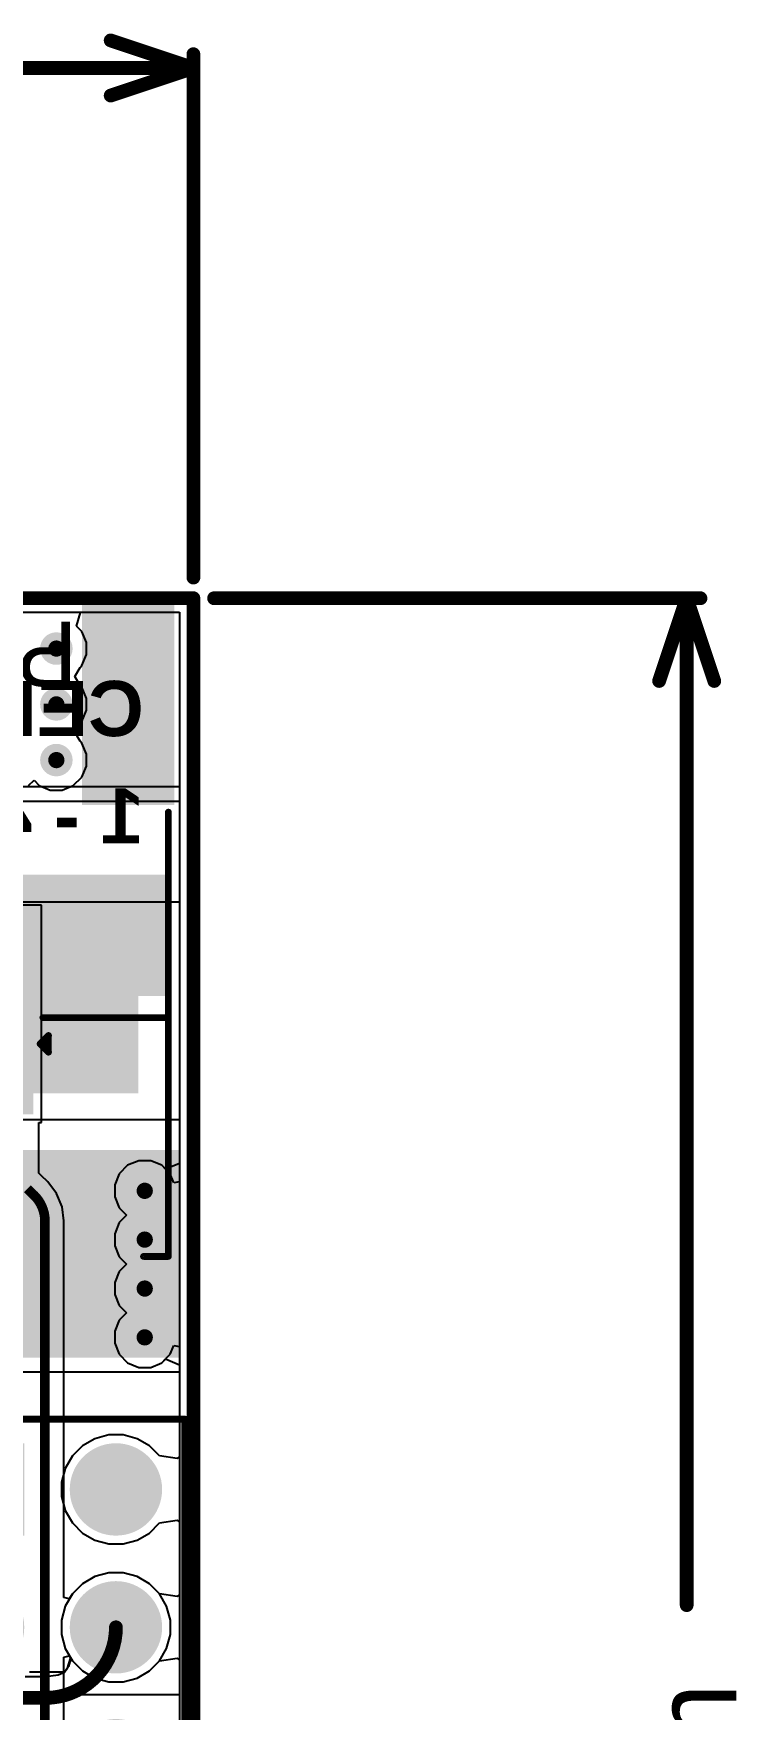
# Model space of a CAD drawing. Header units: inches. Extents: x -0.01 to 2.44, y -0.01 to 2.26.
# Drawn here: x 1.931 to 2.442, y 1.044 to 2.26 of the extents above; entities that cross this region are included whole.
import ezdxf

# ---------------------------------------------------------------- set-up
doc = ezdxf.new("R2010")
doc.units = ezdxf.units.IN
doc.header["$MEASUREMENT"] = 0
for name, color, linetype in [('Board Outline', 216, 'Continuous'), ('Bottom Layer', 5, 'Continuous'), ('Bottom Overlay', 54, 'Continuous'), ('Bottom Paste', 16, 'Continuous'), ('Bottom Solder', 6, 'Continuous'), ('GROUND', 16, 'Continuous'), ('Mechanical 1', 6, 'Continuous'), ('Multi-Layer', 9, 'Continuous'), ('Pad Holes', 156, 'Continuous'), ('POWER', 76, 'Continuous'), ('SIGNAL1', 90, 'Continuous'), ('SIGNAL2', 156, 'Continuous'), ('Top Layer', 1, 'Continuous'), ('Top Overlay', 2, 'Continuous'), ('Top Paste', 8, 'Continuous'), ('Top Solder', 216, 'Continuous'), ('Via Holes', 16, 'Continuous')]:
    doc.layers.add(name, color=color, linetype=linetype)
doc.styles.add('Arial', font='', dxfattribs={"height": 0.2})
doc.styles.add('Arial_Bold', font='', dxfattribs={"height": 0.2})
doc.styles.get('Arial').set_extended_font_data('Arial')
doc.styles.get('Arial_Bold').set_extended_font_data('Arial', bold=True)

# ---------------------------------------------------------------- blocks, each defined once
blk = doc.blocks.new('WAFER_PH2_0_2PWB_22')
at = {"layer": 'Top Layer'}
for points in [[(-0.0591, 0.1811), (-0.0197, 0.1811), (-0.0197, 0.0433), (-0.0591, 0.0433)], [(0.0197, 0.1811), (0.0591, 0.1811), (0.0591, 0.0433), (0.0197, 0.0433)], [(-0.1614, -0.0433), (-0.1024, -0.0433), (-0.1024, -0.1811), (-0.1614, -0.1811)], [(0.1614, -0.1811), (0.1024, -0.1811), (0.1024, -0.0433), (0.1614, -0.0433)]]:
    blk.add_hatch(color=1, dxfattribs=at).paths.add_polyline_path(points)
at = {"layer": 'Top Paste'}
for points in [[(-0.0591, 0.1811), (-0.0197, 0.1811), (-0.0197, 0.0433), (-0.0591, 0.0433)], [(0.0197, 0.1811), (0.0591, 0.1811), (0.0591, 0.0433), (0.0197, 0.0433)], [(-0.1614, -0.0433), (-0.1024, -0.0433), (-0.1024, -0.1811), (-0.1614, -0.1811)], [(0.1614, -0.1811), (0.1024, -0.1811), (0.1024, -0.0433), (0.1614, -0.0433)]]:
    blk.add_hatch(color=8, dxfattribs=at).paths.add_polyline_path(points)
at = {"layer": 'Top Solder'}
for points in [[(-0.0631, 0.1851), (-0.0157, 0.1851), (-0.0157, 0.0393), (-0.0631, 0.0393)], [(0.0157, 0.1851), (0.0631, 0.1851), (0.0631, 0.0393), (0.0157, 0.0393)], [(-0.1654, -0.0393), (-0.0984, -0.0393), (-0.0984, -0.1851), (-0.1654, -0.1851)], [(0.1654, -0.1851), (0.0984, -0.1851), (0.0984, -0.0393), (0.1654, -0.0393)]]:
    blk.add_hatch(color=216, dxfattribs=at).paths.add_polyline_path(points)
at = {"layer": 'Top Overlay'}
for points in [[(-0.074, 0.128, 0.005, 0.005, 0), (-0.074, 0.14, 0.005, 0.005, 0)], [(-0.068, 0.134, 0.005, 0.005, 0), (-0.074, 0.14, 0.005, 0.005, 0)], [(-0.068, 0.134, 0.005, 0.005, 0), (-0.074, 0.128, 0.005, 0.005, 0)], [(-0.07, 0.115, 0.005, 0.005, 0), (-0.161, 0.115, 0.005, 0.005, 0)], [(-0.161, 0.115, 0.005, 0.005, 0), (-0.161, -0.034, 0.005, 0.005, 0)], [(0.159, 0.115, 0.005, 0.005, 0), (0.068, 0.115, 0.005, 0.005, 0)], [(0.159, 0.115, 0.005, 0.005, 0), (0.159, -0.034, 0.005, 0.005, 0)], [(0.142, -0.191, 0.005, 0.005, 0), (-0.138, -0.191, 0.005, 0.005, 0)]]:
    blk.add_lwpolyline(points, format="xyseb", dxfattribs=at)
for points in [[(-0.0753, 0.14, 0.0025, 0.0025, 1), (-0.0728, 0.14, 0.0025, 0.0025, 1)], [(-0.0753, 0.14, 0.0025, 0.0025, 1), (-0.0728, 0.14, 0.0025, 0.0025, 1)], [(-0.0693, 0.134, 0.0025, 0.0025, 1), (-0.0668, 0.134, 0.0025, 0.0025, 1)], [(-0.0693, 0.134, 0.0025, 0.0025, 1), (-0.0668, 0.134, 0.0025, 0.0025, 1)], [(-0.0753, 0.128, 0.0025, 0.0025, 1), (-0.0728, 0.128, 0.0025, 0.0025, 1)], [(-0.0753, 0.128, 0.0025, 0.0025, 1), (-0.0728, 0.128, 0.0025, 0.0025, 1)], [(-0.1623, 0.115, 0.0025, 0.0025, 1), (-0.1598, 0.115, 0.0025, 0.0025, 1)], [(-0.1623, 0.115, 0.0025, 0.0025, 1), (-0.1598, 0.115, 0.0025, 0.0025, 1)], [(-0.0712, 0.115, 0.0025, 0.0025, 1), (-0.0688, 0.115, 0.0025, 0.0025, 1)], [(0.0668, 0.115, 0.0025, 0.0025, 1), (0.0693, 0.115, 0.0025, 0.0025, 1)], [(0.1578, 0.115, 0.0025, 0.0025, 1), (0.1603, 0.115, 0.0025, 0.0025, 1)], [(0.1578, 0.115, 0.0025, 0.0025, 1), (0.1603, 0.115, 0.0025, 0.0025, 1)], [(-0.1623, -0.034, 0.0025, 0.0025, 1), (-0.1598, -0.034, 0.0025, 0.0025, 1)], [(0.1578, -0.034, 0.0025, 0.0025, 1), (0.1603, -0.034, 0.0025, 0.0025, 1)], [(-0.1392, -0.191, 0.0025, 0.0025, 1), (-0.1367, -0.191, 0.0025, 0.0025, 1)], [(0.1408, -0.191, 0.0025, 0.0025, 1), (0.1433, -0.191, 0.0025, 0.0025, 1)]]:
    blk.add_lwpolyline(points, format="xyseb", close=True, dxfattribs=at)
at = {"layer": 'Top Overlay', "style": 'Arial'}
blk.add_text('PCB Edge', height=0.04724, dxfattribs=at).set_placement((-0.095, -0.1721))
blk = doc.blocks.new('HDR_2_5_TH__M_____83')
at = {"layer": 'Bottom Layer'}
h = blk.add_hatch(color=5, dxfattribs=at)
edge = h.paths.add_edge_path()
edge.add_arc((-0.2, 0.05), 0.0295, 0, 360)
h = blk.add_hatch(color=5, dxfattribs=at)
edge = h.paths.add_edge_path()
edge.add_arc((-0.1, 0.05), 0.0295, 0, 360)
h = blk.add_hatch(color=5, dxfattribs=at)
edge = h.paths.add_edge_path()
edge.add_arc((0, 0.05), 0.0295, 0, 360)
h = blk.add_hatch(color=5, dxfattribs=at)
edge = h.paths.add_edge_path()
edge.add_arc((0.1, 0.05), 0.0295, 0, 360)
h = blk.add_hatch(color=5, dxfattribs=at)
edge = h.paths.add_edge_path()
edge.add_arc((0.2, 0.05), 0.0295, 0, 360)
blk.add_hatch(color=5, dxfattribs=at).paths.add_polyline_path([(-0.2295, -0.0205), (-0.1705, -0.0205), (-0.1705, -0.0795), (-0.2295, -0.0795)])
h = blk.add_hatch(color=5, dxfattribs=at)
edge = h.paths.add_edge_path()
edge.add_arc((-0.1, -0.05), 0.0295, 0, 360)
h = blk.add_hatch(color=5, dxfattribs=at)
edge = h.paths.add_edge_path()
edge.add_arc((0, -0.05), 0.0295, 0, 360)
h = blk.add_hatch(color=5, dxfattribs=at)
edge = h.paths.add_edge_path()
edge.add_arc((0.1, -0.05), 0.0295, 0, 360)
h = blk.add_hatch(color=5, dxfattribs=at)
edge = h.paths.add_edge_path()
edge.add_arc((0.2, -0.05), 0.0295, 0, 360)
at = {"layer": 'Bottom Solder'}
h = blk.add_hatch(color=6, dxfattribs=at)
edge = h.paths.add_edge_path()
edge.add_arc((-0.2, 0.05), 0.0335, 0, 360)
h = blk.add_hatch(color=6, dxfattribs=at)
edge = h.paths.add_edge_path()
edge.add_arc((-0.1, 0.05), 0.0335, 0, 360)
h = blk.add_hatch(color=6, dxfattribs=at)
edge = h.paths.add_edge_path()
edge.add_arc((0, 0.05), 0.0335, 0, 360)
h = blk.add_hatch(color=6, dxfattribs=at)
edge = h.paths.add_edge_path()
edge.add_arc((0.1, 0.05), 0.0335, 0, 360)
h = blk.add_hatch(color=6, dxfattribs=at)
edge = h.paths.add_edge_path()
edge.add_arc((0.2, 0.05), 0.0335, 0, 360)
blk.add_hatch(color=6, dxfattribs=at).paths.add_polyline_path([(-0.2335, -0.0165), (-0.1665, -0.0165), (-0.1665, -0.0835), (-0.2335, -0.0835)])
h = blk.add_hatch(color=6, dxfattribs=at)
edge = h.paths.add_edge_path()
edge.add_arc((-0.1, -0.05), 0.0335, 0, 360)
h = blk.add_hatch(color=6, dxfattribs=at)
edge = h.paths.add_edge_path()
edge.add_arc((0, -0.05), 0.0335, 0, 360)
h = blk.add_hatch(color=6, dxfattribs=at)
edge = h.paths.add_edge_path()
edge.add_arc((0.1, -0.05), 0.0335, 0, 360)
h = blk.add_hatch(color=6, dxfattribs=at)
edge = h.paths.add_edge_path()
edge.add_arc((0.2, -0.05), 0.0335, 0, 360)
at = {"layer": 'GROUND'}
h = blk.add_hatch(color=16, dxfattribs=at)
edge = h.paths.add_edge_path()
edge.add_arc((-0.2, 0.05), 0.0295, 0, 360)
h = blk.add_hatch(color=16, dxfattribs=at)
edge = h.paths.add_edge_path()
edge.add_arc((-0.1, 0.05), 0.0295, 0, 360)
h = blk.add_hatch(color=16, dxfattribs=at)
edge = h.paths.add_edge_path()
edge.add_arc((0, 0.05), 0.0295, 0, 360)
h = blk.add_hatch(color=16, dxfattribs=at)
edge = h.paths.add_edge_path()
edge.add_arc((0.1, 0.05), 0.0295, 0, 360)
h = blk.add_hatch(color=16, dxfattribs=at)
edge = h.paths.add_edge_path()
edge.add_arc((0.2, 0.05), 0.0295, 0, 360)
blk.add_hatch(color=16, dxfattribs=at).paths.add_polyline_path([(-0.2295, -0.0205), (-0.1705, -0.0205), (-0.1705, -0.0795), (-0.2295, -0.0795)])
h = blk.add_hatch(color=16, dxfattribs=at)
edge = h.paths.add_edge_path()
edge.add_arc((-0.1, -0.05), 0.0295, 0, 360)
h = blk.add_hatch(color=16, dxfattribs=at)
edge = h.paths.add_edge_path()
edge.add_arc((0, -0.05), 0.0295, 0, 360)
h = blk.add_hatch(color=16, dxfattribs=at)
edge = h.paths.add_edge_path()
edge.add_arc((0.1, -0.05), 0.0295, 0, 360)
h = blk.add_hatch(color=16, dxfattribs=at)
edge = h.paths.add_edge_path()
edge.add_arc((0.2, -0.05), 0.0295, 0, 360)
at = {"layer": 'Multi-Layer'}
h = blk.add_hatch(color=9, dxfattribs=at)
edge = h.paths.add_edge_path()
edge.add_arc((-0.2, 0.05), 0.0295, 0, 360)
h = blk.add_hatch(color=9, dxfattribs=at)
edge = h.paths.add_edge_path()
edge.add_arc((-0.1, 0.05), 0.0295, 0, 360)
h = blk.add_hatch(color=9, dxfattribs=at)
edge = h.paths.add_edge_path()
edge.add_arc((0, 0.05), 0.0295, 0, 360)
h = blk.add_hatch(color=9, dxfattribs=at)
edge = h.paths.add_edge_path()
edge.add_arc((0.1, 0.05), 0.0295, 0, 360)
h = blk.add_hatch(color=9, dxfattribs=at)
edge = h.paths.add_edge_path()
edge.add_arc((0.2, 0.05), 0.0295, 0, 360)
blk.add_hatch(color=9, dxfattribs=at).paths.add_polyline_path([(-0.2295, -0.0205), (-0.1705, -0.0205), (-0.1705, -0.0795), (-0.2295, -0.0795)])
h = blk.add_hatch(color=9, dxfattribs=at)
edge = h.paths.add_edge_path()
edge.add_arc((-0.1, -0.05), 0.0295, 0, 360)
h = blk.add_hatch(color=9, dxfattribs=at)
edge = h.paths.add_edge_path()
edge.add_arc((0, -0.05), 0.0295, 0, 360)
h = blk.add_hatch(color=9, dxfattribs=at)
edge = h.paths.add_edge_path()
edge.add_arc((0.1, -0.05), 0.0295, 0, 360)
h = blk.add_hatch(color=9, dxfattribs=at)
edge = h.paths.add_edge_path()
edge.add_arc((0.2, -0.05), 0.0295, 0, 360)
at = {"layer": 'Pad Holes'}
h = blk.add_hatch(color=7, dxfattribs=at)
edge = h.paths.add_edge_path()
edge.add_arc((-0.2, 0.05), 0.0177, 0, 360)
h = blk.add_hatch(color=7, dxfattribs=at)
edge = h.paths.add_edge_path()
edge.add_arc((-0.1, 0.05), 0.0177, 0, 360)
h = blk.add_hatch(color=7, dxfattribs=at)
edge = h.paths.add_edge_path()
edge.add_arc((0, 0.05), 0.0177, 0, 360)
h = blk.add_hatch(color=7, dxfattribs=at)
edge = h.paths.add_edge_path()
edge.add_arc((0.1, 0.05), 0.0177, 0, 360)
h = blk.add_hatch(color=7, dxfattribs=at)
edge = h.paths.add_edge_path()
edge.add_arc((0.2, 0.05), 0.0177, 0, 360)
h = blk.add_hatch(color=7, dxfattribs=at)
edge = h.paths.add_edge_path()
edge.add_arc((-0.2, -0.05), 0.0177, 0, 360)
h = blk.add_hatch(color=7, dxfattribs=at)
edge = h.paths.add_edge_path()
edge.add_arc((-0.1, -0.05), 0.0177, 0, 360)
h = blk.add_hatch(color=7, dxfattribs=at)
edge = h.paths.add_edge_path()
edge.add_arc((0, -0.05), 0.0177, 0, 360)
h = blk.add_hatch(color=7, dxfattribs=at)
edge = h.paths.add_edge_path()
edge.add_arc((0.1, -0.05), 0.0177, 0, 360)
h = blk.add_hatch(color=7, dxfattribs=at)
edge = h.paths.add_edge_path()
edge.add_arc((0.2, -0.05), 0.0177, 0, 360)
at = {"layer": 'POWER'}
h = blk.add_hatch(color=76, dxfattribs=at)
edge = h.paths.add_edge_path()
edge.add_arc((-0.2, 0.05), 0.0295, 0, 360)
h = blk.add_hatch(color=76, dxfattribs=at)
edge = h.paths.add_edge_path()
edge.add_arc((-0.1, 0.05), 0.0295, 0, 360)
h = blk.add_hatch(color=76, dxfattribs=at)
edge = h.paths.add_edge_path()
edge.add_arc((0, 0.05), 0.0295, 0, 360)
h = blk.add_hatch(color=76, dxfattribs=at)
edge = h.paths.add_edge_path()
edge.add_arc((0.1, 0.05), 0.0295, 0, 360)
h = blk.add_hatch(color=76, dxfattribs=at)
edge = h.paths.add_edge_path()
edge.add_arc((0.2, 0.05), 0.0295, 0, 360)
blk.add_hatch(color=76, dxfattribs=at).paths.add_polyline_path([(-0.2295, -0.0205), (-0.1705, -0.0205), (-0.1705, -0.0795), (-0.2295, -0.0795)])
h = blk.add_hatch(color=76, dxfattribs=at)
edge = h.paths.add_edge_path()
edge.add_arc((-0.1, -0.05), 0.0295, 0, 360)
h = blk.add_hatch(color=76, dxfattribs=at)
edge = h.paths.add_edge_path()
edge.add_arc((0, -0.05), 0.0295, 0, 360)
h = blk.add_hatch(color=76, dxfattribs=at)
edge = h.paths.add_edge_path()
edge.add_arc((0.1, -0.05), 0.0295, 0, 360)
h = blk.add_hatch(color=76, dxfattribs=at)
edge = h.paths.add_edge_path()
edge.add_arc((0.2, -0.05), 0.0295, 0, 360)
at = {"layer": 'SIGNAL1'}
h = blk.add_hatch(color=90, dxfattribs=at)
edge = h.paths.add_edge_path()
edge.add_arc((-0.2, 0.05), 0.0295, 0, 360)
h = blk.add_hatch(color=90, dxfattribs=at)
edge = h.paths.add_edge_path()
edge.add_arc((-0.1, 0.05), 0.0295, 0, 360)
h = blk.add_hatch(color=90, dxfattribs=at)
edge = h.paths.add_edge_path()
edge.add_arc((0, 0.05), 0.0295, 0, 360)
h = blk.add_hatch(color=90, dxfattribs=at)
edge = h.paths.add_edge_path()
edge.add_arc((0.1, 0.05), 0.0295, 0, 360)
h = blk.add_hatch(color=90, dxfattribs=at)
edge = h.paths.add_edge_path()
edge.add_arc((0.2, 0.05), 0.0295, 0, 360)
blk.add_hatch(color=90, dxfattribs=at).paths.add_polyline_path([(-0.2295, -0.0205), (-0.1705, -0.0205), (-0.1705, -0.0795), (-0.2295, -0.0795)])
h = blk.add_hatch(color=90, dxfattribs=at)
edge = h.paths.add_edge_path()
edge.add_arc((-0.1, -0.05), 0.0295, 0, 360)
h = blk.add_hatch(color=90, dxfattribs=at)
edge = h.paths.add_edge_path()
edge.add_arc((0, -0.05), 0.0295, 0, 360)
h = blk.add_hatch(color=90, dxfattribs=at)
edge = h.paths.add_edge_path()
edge.add_arc((0.1, -0.05), 0.0295, 0, 360)
h = blk.add_hatch(color=90, dxfattribs=at)
edge = h.paths.add_edge_path()
edge.add_arc((0.2, -0.05), 0.0295, 0, 360)
at = {"layer": 'SIGNAL2'}
h = blk.add_hatch(color=156, dxfattribs=at)
edge = h.paths.add_edge_path()
edge.add_arc((-0.2, 0.05), 0.0295, 0, 360)
h = blk.add_hatch(color=156, dxfattribs=at)
edge = h.paths.add_edge_path()
edge.add_arc((-0.1, 0.05), 0.0295, 0, 360)
h = blk.add_hatch(color=156, dxfattribs=at)
edge = h.paths.add_edge_path()
edge.add_arc((0, 0.05), 0.0295, 0, 360)
h = blk.add_hatch(color=156, dxfattribs=at)
edge = h.paths.add_edge_path()
edge.add_arc((0.1, 0.05), 0.0295, 0, 360)
h = blk.add_hatch(color=156, dxfattribs=at)
edge = h.paths.add_edge_path()
edge.add_arc((0.2, 0.05), 0.0295, 0, 360)
blk.add_hatch(color=156, dxfattribs=at).paths.add_polyline_path([(-0.2295, -0.0205), (-0.1705, -0.0205), (-0.1705, -0.0795), (-0.2295, -0.0795)])
h = blk.add_hatch(color=156, dxfattribs=at)
edge = h.paths.add_edge_path()
edge.add_arc((-0.1, -0.05), 0.0295, 0, 360)
h = blk.add_hatch(color=156, dxfattribs=at)
edge = h.paths.add_edge_path()
edge.add_arc((0, -0.05), 0.0295, 0, 360)
h = blk.add_hatch(color=156, dxfattribs=at)
edge = h.paths.add_edge_path()
edge.add_arc((0.1, -0.05), 0.0295, 0, 360)
h = blk.add_hatch(color=156, dxfattribs=at)
edge = h.paths.add_edge_path()
edge.add_arc((0.2, -0.05), 0.0295, 0, 360)
at = {"layer": 'Top Layer'}
h = blk.add_hatch(color=1, dxfattribs=at)
edge = h.paths.add_edge_path()
edge.add_arc((-0.2, 0.05), 0.0295, 0, 360)
h = blk.add_hatch(color=1, dxfattribs=at)
edge = h.paths.add_edge_path()
edge.add_arc((-0.1, 0.05), 0.0295, 0, 360)
h = blk.add_hatch(color=1, dxfattribs=at)
edge = h.paths.add_edge_path()
edge.add_arc((0, 0.05), 0.0295, 0, 360)
h = blk.add_hatch(color=1, dxfattribs=at)
edge = h.paths.add_edge_path()
edge.add_arc((0.1, 0.05), 0.0295, 0, 360)
h = blk.add_hatch(color=1, dxfattribs=at)
edge = h.paths.add_edge_path()
edge.add_arc((0.2, 0.05), 0.0295, 0, 360)
blk.add_hatch(color=1, dxfattribs=at).paths.add_polyline_path([(-0.2295, -0.0205), (-0.1705, -0.0205), (-0.1705, -0.0795), (-0.2295, -0.0795)])
h = blk.add_hatch(color=1, dxfattribs=at)
edge = h.paths.add_edge_path()
edge.add_arc((-0.1, -0.05), 0.0295, 0, 360)
h = blk.add_hatch(color=1, dxfattribs=at)
edge = h.paths.add_edge_path()
edge.add_arc((0, -0.05), 0.0295, 0, 360)
h = blk.add_hatch(color=1, dxfattribs=at)
edge = h.paths.add_edge_path()
edge.add_arc((0.1, -0.05), 0.0295, 0, 360)
h = blk.add_hatch(color=1, dxfattribs=at)
edge = h.paths.add_edge_path()
edge.add_arc((0.2, -0.05), 0.0295, 0, 360)
at = {"layer": 'Top Solder'}
h = blk.add_hatch(color=216, dxfattribs=at)
edge = h.paths.add_edge_path()
edge.add_arc((-0.2, 0.05), 0.0335, 0, 360)
h = blk.add_hatch(color=216, dxfattribs=at)
edge = h.paths.add_edge_path()
edge.add_arc((-0.1, 0.05), 0.0335, 0, 360)
h = blk.add_hatch(color=216, dxfattribs=at)
edge = h.paths.add_edge_path()
edge.add_arc((0, 0.05), 0.0335, 0, 360)
h = blk.add_hatch(color=216, dxfattribs=at)
edge = h.paths.add_edge_path()
edge.add_arc((0.1, 0.05), 0.0335, 0, 360)
h = blk.add_hatch(color=216, dxfattribs=at)
edge = h.paths.add_edge_path()
edge.add_arc((0.2, 0.05), 0.0335, 0, 360)
blk.add_hatch(color=216, dxfattribs=at).paths.add_polyline_path([(-0.2335, -0.0165), (-0.1665, -0.0165), (-0.1665, -0.0835), (-0.2335, -0.0835)])
h = blk.add_hatch(color=216, dxfattribs=at)
edge = h.paths.add_edge_path()
edge.add_arc((-0.1, -0.05), 0.0335, 0, 360)
h = blk.add_hatch(color=216, dxfattribs=at)
edge = h.paths.add_edge_path()
edge.add_arc((0, -0.05), 0.0335, 0, 360)
h = blk.add_hatch(color=216, dxfattribs=at)
edge = h.paths.add_edge_path()
edge.add_arc((0.1, -0.05), 0.0335, 0, 360)
h = blk.add_hatch(color=216, dxfattribs=at)
edge = h.paths.add_edge_path()
edge.add_arc((0.2, -0.05), 0.0335, 0, 360)
at = {"layer": 'Top Overlay'}
for points in [[(-0.251, -0.1, 0.005, 0.005, 0), (-0.251, 0.1, 0.005, 0.005, 0)], [(0.251, 0.1, 0.005, 0.005, 0), (-0.251, 0.1, 0.005, 0.005, 0)], [(0.251, -0.1, 0.005, 0.005, 0), (0.251, 0.1, 0.005, 0.005, 0)], [(0.251, -0.1, 0.005, 0.005, 0), (-0.251, -0.1, 0.005, 0.005, 0)], [(-0.207, -0.112, 0.005, 0.005, 0), (-0.202, -0.107, 0.005, 0.005, 0)], [(-0.197, -0.112, 0.005, 0.005, 0), (-0.202, -0.107, 0.005, 0.005, 0)], [(-0.197, -0.112, 0.005, 0.005, 0), (-0.207, -0.112, 0.005, 0.005, 0)]]:
    blk.add_lwpolyline(points, format="xyseb", dxfattribs=at)
for points in [[(-0.2522, 0.1, 0.0025, 0.0025, 1), (-0.2497, 0.1, 0.0025, 0.0025, 1)], [(-0.2522, 0.1, 0.0025, 0.0025, 1), (-0.2497, 0.1, 0.0025, 0.0025, 1)], [(0.2497, 0.1, 0.0025, 0.0025, 1), (0.2522, 0.1, 0.0025, 0.0025, 1)], [(0.2497, 0.1, 0.0025, 0.0025, 1), (0.2522, 0.1, 0.0025, 0.0025, 1)], [(-0.2522, -0.1, 0.0025, 0.0025, 1), (-0.2497, -0.1, 0.0025, 0.0025, 1)], [(-0.2522, -0.1, 0.0025, 0.0025, 1), (-0.2497, -0.1, 0.0025, 0.0025, 1)], [(-0.2032, -0.107, 0.0025, 0.0025, 1), (-0.2008, -0.107, 0.0025, 0.0025, 1)], [(-0.2032, -0.107, 0.0025, 0.0025, 1), (-0.2008, -0.107, 0.0025, 0.0025, 1)], [(0.2497, -0.1, 0.0025, 0.0025, 1), (0.2522, -0.1, 0.0025, 0.0025, 1)], [(0.2497, -0.1, 0.0025, 0.0025, 1), (0.2522, -0.1, 0.0025, 0.0025, 1)], [(-0.2082, -0.112, 0.0025, 0.0025, 1), (-0.2057, -0.112, 0.0025, 0.0025, 1)], [(-0.2082, -0.112, 0.0025, 0.0025, 1), (-0.2057, -0.112, 0.0025, 0.0025, 1)], [(-0.1983, -0.112, 0.0025, 0.0025, 1), (-0.1958, -0.112, 0.0025, 0.0025, 1)], [(-0.1983, -0.112, 0.0025, 0.0025, 1), (-0.1958, -0.112, 0.0025, 0.0025, 1)]]:
    blk.add_lwpolyline(points, format="xyseb", close=True, dxfattribs=at)
blk = doc.blocks.new('SMB__B_106')
at = {"layer": 'Bottom Layer'}
for points in [[(-0.0354, 0.0472), (-0.0354, -0.0472), (-0.1457, -0.0472), (-0.1457, 0.0472)], [(0.1457, 0.0472), (0.1457, -0.0472), (0.0354, -0.0472), (0.0354, 0.0472)]]:
    blk.add_hatch(color=5, dxfattribs=at).paths.add_polyline_path(points)
at = {"layer": 'Bottom Overlay'}
for points in [[(0.102, 0.049), (0.19, 0.049), (0.19, 0.075), (0.102, 0.075)], [(0.147, -0.053), (0.19, -0.053), (0.19, 0.065), (0.147, 0.065)], [(0.102, -0.075), (0.19, -0.075), (0.19, -0.049), (0.102, -0.049)]]:
    blk.add_hatch(color=54, dxfattribs=at).paths.add_polyline_path(points)
at = {"layer": 'Bottom Paste'}
for points in [[(-0.0354, 0.0472), (-0.0354, -0.0472), (-0.1457, -0.0472), (-0.1457, 0.0472)], [(0.1457, 0.0472), (0.1457, -0.0472), (0.0354, -0.0472), (0.0354, 0.0472)]]:
    blk.add_hatch(color=16, dxfattribs=at).paths.add_polyline_path(points)
at = {"layer": 'Bottom Solder'}
for points in [[(-0.0314, 0.0512), (-0.0314, -0.0512), (-0.1497, -0.0512), (-0.1497, 0.0512)], [(0.1497, 0.0512), (0.1497, -0.0512), (0.0314, -0.0512), (0.0314, 0.0512)]]:
    blk.add_hatch(color=6, dxfattribs=at).paths.add_polyline_path(points)
at = {"layer": 'Bottom Overlay'}
for points in [[(-0.087, 0.073, 0.005, 0.005, 0), (0.102, 0.073, 0.005, 0.005, 0)], [(-0.087, 0.073, 0.005, 0.005, 0), (-0.087, 0.055, 0.005, 0.005, 0)], [(-0.087, -0.055, 0.005, 0.005, 0), (-0.087, -0.073, 0.005, 0.005, 0)], [(-0.087, -0.073, 0.005, 0.005, 0), (0.102, -0.073, 0.005, 0.005, 0)]]:
    blk.add_lwpolyline(points, format="xyseb", dxfattribs=at)
for points in [[(-0.0882, 0.073, 0.0025, 0.0025, 1), (-0.0858, 0.073, 0.0025, 0.0025, 1)], [(-0.0882, 0.073, 0.0025, 0.0025, 1), (-0.0858, 0.073, 0.0025, 0.0025, 1)], [(0.1008, 0.073, 0.0025, 0.0025, 1), (0.1032, 0.073, 0.0025, 0.0025, 1)], [(-0.0882, 0.055, 0.0025, 0.0025, 1), (-0.0858, 0.055, 0.0025, 0.0025, 1)], [(-0.0882, -0.055, 0.0025, 0.0025, 1), (-0.0858, -0.055, 0.0025, 0.0025, 1)], [(-0.0882, -0.073, 0.0025, 0.0025, 1), (-0.0858, -0.073, 0.0025, 0.0025, 1)], [(-0.0882, -0.073, 0.0025, 0.0025, 1), (-0.0858, -0.073, 0.0025, 0.0025, 1)], [(0.1008, -0.073, 0.0025, 0.0025, 1), (0.1032, -0.073, 0.0025, 0.0025, 1)]]:
    blk.add_lwpolyline(points, format="xyseb", close=True, dxfattribs=at)

msp = doc.modelspace()

# ---------------------------------------------------------------- hatches: boundary and pattern name
at = {"layer": 'Bottom Layer'}
h = msp.add_hatch(color=5, dxfattribs=at)
edge = h.paths.add_edge_path()
edge.add_arc((1.9478, 1.8139), 0.0118, 0, 360)
h = msp.add_hatch(color=5, dxfattribs=at)
edge = h.paths.add_edge_path()
edge.add_arc((1.9478, 1.7734), 0.0118, 0, 360)
h = msp.add_hatch(color=5, dxfattribs=at)
edge = h.paths.add_edge_path()
edge.add_arc((1.9478, 1.733), 0.0118, 0, 360)
for points in [[(1.8245, 1.4253), (2.0374, 1.4253), (2.0374, 1.4503), (1.8245, 1.4503)], [(1.8938, 1.2995), (2.0374, 1.2995), (2.0374, 1.4455), (1.8938, 1.4455)]]:
    msp.add_hatch(color=5, dxfattribs=at).paths.add_polyline_path(points)
h = msp.add_hatch(color=5, dxfattribs=at)
edge = h.paths.add_edge_path()
edge.add_arc((2.0119, 1.4206), 0.0118, 0, 360)
h = msp.add_hatch(color=5, dxfattribs=at)
edge = h.paths.add_edge_path()
edge.add_arc((2.0119, 1.3852), 0.0118, 0, 360)
h = msp.add_hatch(color=5, dxfattribs=at)
edge = h.paths.add_edge_path()
edge.add_arc((2.0119, 1.3497), 0.0118, 0, 360)
h = msp.add_hatch(color=5, dxfattribs=at)
edge = h.paths.add_edge_path()
edge.add_arc((2.0119, 1.3143), 0.0118, 0, 360)
at = {"layer": 'GROUND'}
h = msp.add_hatch(color=16, dxfattribs=at)
edge = h.paths.add_edge_path()
edge.add_arc((1.9478, 1.8139), 0.0118, 0, 360)
h = msp.add_hatch(color=16, dxfattribs=at)
edge = h.paths.add_edge_path()
edge.add_arc((1.9478, 1.7734), 0.0118, 0, 360)
h = msp.add_hatch(color=16, dxfattribs=at)
edge = h.paths.add_edge_path()
edge.add_arc((1.9478, 1.733), 0.0118, 0, 360)
h = msp.add_hatch(color=16, dxfattribs=at)
edge = h.paths.add_edge_path()
edge.add_arc((2.0119, 1.4206), 0.0118, 0, 360)
h = msp.add_hatch(color=16, dxfattribs=at)
edge = h.paths.add_edge_path()
edge.add_arc((2.0119, 1.3852), 0.0118, 0, 360)
h = msp.add_hatch(color=16, dxfattribs=at)
edge = h.paths.add_edge_path()
edge.add_arc((2.0119, 1.3497), 0.0118, 0, 360)
h = msp.add_hatch(color=16, dxfattribs=at)
edge = h.paths.add_edge_path()
edge.add_arc((2.0119, 1.3143), 0.0118, 0, 360)
at = {"layer": 'POWER'}
h = msp.add_hatch(color=76, dxfattribs=at)
edge = h.paths.add_edge_path()
edge.add_arc((1.9478, 1.8139), 0.0118, 0, 360)
h = msp.add_hatch(color=76, dxfattribs=at)
edge = h.paths.add_edge_path()
edge.add_arc((1.9478, 1.7734), 0.0118, 0, 360)
h = msp.add_hatch(color=76, dxfattribs=at)
edge = h.paths.add_edge_path()
edge.add_arc((1.9478, 1.733), 0.0118, 0, 360)
h = msp.add_hatch(color=76, dxfattribs=at)
edge = h.paths.add_edge_path()
edge.add_arc((2.0119, 1.4206), 0.0118, 0, 360)
h = msp.add_hatch(color=76, dxfattribs=at)
edge = h.paths.add_edge_path()
edge.add_arc((2.0119, 1.3852), 0.0118, 0, 360)
h = msp.add_hatch(color=76, dxfattribs=at)
edge = h.paths.add_edge_path()
edge.add_arc((2.0119, 1.3497), 0.0118, 0, 360)
h = msp.add_hatch(color=76, dxfattribs=at)
edge = h.paths.add_edge_path()
edge.add_arc((2.0119, 1.3143), 0.0118, 0, 360)
at = {"layer": 'SIGNAL1'}
h = msp.add_hatch(color=90, dxfattribs=at)
edge = h.paths.add_edge_path()
edge.add_arc((1.9478, 1.8139), 0.0118, 0, 360)
h = msp.add_hatch(color=90, dxfattribs=at)
edge = h.paths.add_edge_path()
edge.add_arc((1.9478, 1.7734), 0.0118, 0, 360)
h = msp.add_hatch(color=90, dxfattribs=at)
edge = h.paths.add_edge_path()
edge.add_arc((1.9478, 1.733), 0.0118, 0, 360)
h = msp.add_hatch(color=90, dxfattribs=at)
edge = h.paths.add_edge_path()
edge.add_arc((2.0119, 1.4206), 0.0118, 0, 360)
h = msp.add_hatch(color=90, dxfattribs=at)
edge = h.paths.add_edge_path()
edge.add_arc((2.0119, 1.3852), 0.0118, 0, 360)
h = msp.add_hatch(color=90, dxfattribs=at)
edge = h.paths.add_edge_path()
edge.add_arc((2.0119, 1.3497), 0.0118, 0, 360)
h = msp.add_hatch(color=90, dxfattribs=at)
edge = h.paths.add_edge_path()
edge.add_arc((2.0119, 1.3143), 0.0118, 0, 360)
at = {"layer": 'SIGNAL2'}
h = msp.add_hatch(color=156, dxfattribs=at)
edge = h.paths.add_edge_path()
edge.add_arc((1.9478, 1.8139), 0.0118, 0, 360)
h = msp.add_hatch(color=156, dxfattribs=at)
edge = h.paths.add_edge_path()
edge.add_arc((1.9478, 1.7734), 0.0118, 0, 360)
h = msp.add_hatch(color=156, dxfattribs=at)
edge = h.paths.add_edge_path()
edge.add_arc((1.9478, 1.733), 0.0118, 0, 360)
h = msp.add_hatch(color=156, dxfattribs=at)
edge = h.paths.add_edge_path()
edge.add_arc((2.0119, 1.4206), 0.0118, 0, 360)
h = msp.add_hatch(color=156, dxfattribs=at)
edge = h.paths.add_edge_path()
edge.add_arc((2.0119, 1.3852), 0.0118, 0, 360)
h = msp.add_hatch(color=156, dxfattribs=at)
edge = h.paths.add_edge_path()
edge.add_arc((2.0119, 1.3497), 0.0118, 0, 360)
h = msp.add_hatch(color=156, dxfattribs=at)
edge = h.paths.add_edge_path()
edge.add_arc((2.0119, 1.3143), 0.0118, 0, 360)
at = {"layer": 'Top Layer'}
h = msp.add_hatch(color=1, dxfattribs=at)
edge = h.paths.add_edge_path()
edge.add_arc((1.9478, 1.8139), 0.0118, 0, 360)
h = msp.add_hatch(color=1, dxfattribs=at)
edge = h.paths.add_edge_path()
edge.add_arc((1.9478, 1.7734), 0.0118, 0, 360)
h = msp.add_hatch(color=1, dxfattribs=at)
edge = h.paths.add_edge_path()
edge.add_arc((1.9478, 1.733), 0.0118, 0, 360)
h = msp.add_hatch(color=1, dxfattribs=at)
edge = h.paths.add_edge_path()
edge.add_arc((2.0119, 1.4206), 0.0118, 0, 360)
h = msp.add_hatch(color=1, dxfattribs=at)
edge = h.paths.add_edge_path()
edge.add_arc((2.0119, 1.3852), 0.0118, 0, 360)
h = msp.add_hatch(color=1, dxfattribs=at)
edge = h.paths.add_edge_path()
edge.add_arc((2.0119, 1.3497), 0.0118, 0, 360)
h = msp.add_hatch(color=1, dxfattribs=at)
edge = h.paths.add_edge_path()
edge.add_arc((2.0119, 1.3143), 0.0118, 0, 360)
at = {"layer": 'Via Holes'}
h = msp.add_hatch(color=7, dxfattribs=at)
edge = h.paths.add_edge_path()
edge.add_arc((1.9478, 1.8139), 0.00591, 0, 360)
h = msp.add_hatch(color=7, dxfattribs=at)
edge = h.paths.add_edge_path()
edge.add_arc((1.9478, 1.7734), 0.00591, 0, 360)
h = msp.add_hatch(color=7, dxfattribs=at)
edge = h.paths.add_edge_path()
edge.add_arc((1.9478, 1.733), 0.00591, 0, 360)
h = msp.add_hatch(color=7, dxfattribs=at)
edge = h.paths.add_edge_path()
edge.add_arc((2.0119, 1.4206), 0.00591, 0, 360)
h = msp.add_hatch(color=7, dxfattribs=at)
edge = h.paths.add_edge_path()
edge.add_arc((2.0119, 1.3852), 0.00591, 0, 360)
h = msp.add_hatch(color=7, dxfattribs=at)
edge = h.paths.add_edge_path()
edge.add_arc((2.0119, 1.3497), 0.00591, 0, 360)
h = msp.add_hatch(color=7, dxfattribs=at)
edge = h.paths.add_edge_path()
edge.add_arc((2.0119, 1.3143), 0.00591, 0, 360)

# ---------------------------------------------------------------- linework, layer by layer
at = {"layer": 'Board Outline'}
for points in [[(0, 1.8504, 0.01, 0.01, 0), (2.0472, 1.8504, 0.01, 0.01, 0)], [(2.0472, 0, 0.01, 0.01, 0), (2.0472, 1.8504, 0.01, 0.01, 0)]]:
    msp.add_lwpolyline(points, format="xyseb", dxfattribs=at)
msp.add_lwpolyline([(2.0447, 1.8504, 0.005, 0.005, 1), (2.0497, 1.8504, 0.005, 0.005, 1)], format="xyseb", close=True, dxfattribs=at)
msp.add_lwpolyline([(2.0447, 1.8504, 0.005, 0.005, 1), (2.0497, 1.8504, 0.005, 0.005, 1)], format="xyseb", close=True, dxfattribs=at)
at = {"layer": 'Bottom Layer'}
for p, q in [((1.8539, 1.8402), (2.037, 1.8402)), ((2.037, 1.8402), (2.037, 1.7135)), ((1.8439, 1.7033), (2.037, 1.7033)), ((2.037, 1.7135), (1.8539, 1.7135)), ((2.037, 1.7033), (2.037, 1.472)), ((2.037, 1.472), (1.7545, 1.472)), ((1.8938, 1.2893), (2.037, 1.2893)), ((2.037, 1.2893), (2.037, 0.625)), ((1.9858, 1.1435), (1.9757, 1.1408)), ((1.9962, 1.1435), (1.9858, 1.1435)), ((2.0063, 1.1408), (1.9962, 1.1435)), ((1.9667, 1.1356), (1.9594, 1.1283)), ((1.9757, 1.1408), (1.9667, 1.1356)), ((2.0153, 1.1356), (2.0063, 1.1408)), ((2.0226, 1.1283), (2.0153, 1.1356)), ((1.9542, 1.1193), (1.9515, 1.1092)), ((1.9594, 1.1283), (1.9542, 1.1193)), ((2.0278, 1.1193), (2.0226, 1.1283)), ((2.0305, 1.1092), (2.0278, 1.1193)), ((1.9515, 1.1092), (1.9515, 1.0988)), ((2.0305, 1.0988), (2.0305, 1.1092)), ((1.9515, 1.0988), (1.9542, 1.0887)), ((2.0278, 1.0887), (2.0305, 1.0988)), ((1.9542, 1.0887), (1.9594, 1.0797)), ((2.0226, 1.0797), (2.0278, 1.0887)), ((1.9594, 1.0797), (1.9667, 1.0724)), ((1.9667, 1.0724), (1.9757, 1.0672)), ((2.0063, 1.0672), (2.0153, 1.0724)), ((2.0153, 1.0724), (2.0226, 1.0797)), ((1.9757, 1.0672), (1.9858, 1.0645)), ((1.9858, 1.0645), (1.9962, 1.0645)), ((1.9962, 1.0645), (2.0063, 1.0672))]:
    msp.add_line(p, q, dxfattribs=at)
at = {"layer": 'GROUND'}
for p, q in [((1.637, 1.8402), (2.037, 1.8402)), ((2.037, 1.8402), (2.037, 1.4404)), ((1.9995, 1.4391), (1.9934, 1.4329)), ((2.0075, 1.4424), (1.9995, 1.4391)), ((2.0162, 1.4424), (2.0075, 1.4424)), ((2.0242, 1.4391), (2.0162, 1.4424)), ((2.027, 1.4362), (2.0242, 1.4391)), ((2.037, 1.4404), (2.027, 1.4362)), ((1.9934, 1.4329), (1.9901, 1.4249)), ((1.9901, 1.4249), (1.9901, 1.4162)), ((1.9901, 1.4162), (1.9934, 1.4082)), ((1.9934, 1.4082), (1.9987, 1.4029)), ((1.9987, 1.4029), (1.9934, 1.3975)), ((1.9934, 1.3975), (1.9901, 1.3895)), ((1.9901, 1.3895), (1.9901, 1.3808)), ((1.9901, 1.3808), (1.9934, 1.3728)), ((1.9934, 1.3621), (1.9901, 1.3541)), ((1.9934, 1.3728), (1.9987, 1.3674)), ((1.9987, 1.3674), (1.9934, 1.3621)), ((1.9901, 1.3541), (1.9901, 1.3454)), ((1.9901, 1.3454), (1.9934, 1.3374)), ((1.9934, 1.3374), (1.9987, 1.332)), ((1.9934, 1.3267), (1.9901, 1.3187)), ((1.9987, 1.332), (1.9934, 1.3267)), ((1.9901, 1.3187), (1.9901, 1.31)), ((1.9901, 1.31), (1.9934, 1.302)), ((1.9934, 1.302), (1.9995, 1.2958)), ((1.9995, 1.2958), (2.0075, 1.2925)), ((2.0075, 1.2925), (2.0162, 1.2925)), ((2.0162, 1.2925), (2.0242, 1.2958)), ((2.0242, 1.2958), (2.027, 1.2987)), ((2.027, 1.2987), (2.037, 1.2945)), ((2.037, 1.2945), (2.037, 1.1278)), ((1.9858, 1.1435), (1.9757, 1.1408)), ((1.9962, 1.1435), (1.9858, 1.1435)), ((2.0063, 1.1408), (1.9962, 1.1435)), ((1.9667, 1.1356), (1.9594, 1.1283)), ((1.9757, 1.1408), (1.9667, 1.1356)), ((2.0153, 1.1356), (2.0063, 1.1408)), ((2.0226, 1.1283), (2.0153, 1.1356)), ((1.9542, 1.1193), (1.9515, 1.1092)), ((1.9594, 1.1283), (1.9542, 1.1193)), ((2.0353, 1.1264), (2.0226, 1.1283)), ((2.037, 1.1278), (2.0353, 1.1264)), ((1.9515, 1.1092), (1.9515, 1.0988)), ((1.9515, 1.0988), (1.9542, 1.0887)), ((1.9542, 1.0887), (1.9594, 1.0797)), ((1.9594, 1.0797), (1.9667, 1.0724)), ((1.9667, 1.0724), (1.9757, 1.0672)), ((2.0063, 1.0672), (2.0153, 1.0724)), ((2.0153, 1.0724), (2.0226, 1.0797)), ((2.0226, 1.0797), (2.0353, 1.0816)), ((2.0353, 1.0816), (2.037, 1.0802)), ((2.037, 1.0802), (2.037, 1.0278)), ((1.9757, 1.0672), (1.9858, 1.0645)), ((1.9858, 1.0645), (1.9962, 1.0645)), ((1.9962, 1.0645), (2.0063, 1.0672))]:
    msp.add_line(p, q, dxfattribs=at)
at = {"layer": 'Mechanical 1'}
for points in [[(1.9872, 2.255, 0.01, 0.01, 0), (2.0472, 2.235, 0.01, 0.01, 0)], [(2.0472, 1.8654, 0.01, 0.01, 0), (2.0472, 2.245, 0.01, 0.01, 0)], [(1.2186, 2.235, 0.01, 0.01, 0), (2.0472, 2.235, 0.01, 0.01, 0)], [(1.9872, 2.215, 0.01, 0.01, 0), (2.0472, 2.235, 0.01, 0.01, 0)], [(2.0622, 1.8504, 0.01, 0.01, 0), (2.415, 1.8504, 0.01, 0.01, 0)], [(2.385, 1.7904, 0.01, 0.01, 0), (2.405, 1.8504, 0.01, 0.01, 0)], [(2.405, 1.8504, 0.01, 0.01, 0), (2.425, 1.7904, 0.01, 0.01, 0)], [(2.405, 1.1201, 0.01, 0.01, 0), (2.405, 1.8504, 0.01, 0.01, 0)]]:
    msp.add_lwpolyline(points, format="xyseb", dxfattribs=at)
for points in [[(1.9847, 2.255, 0.005, 0.005, 1), (1.9897, 2.255, 0.005, 0.005, 1)], [(2.0447, 2.245, 0.005, 0.005, 1), (2.0497, 2.245, 0.005, 0.005, 1)], [(2.0447, 2.235, 0.005, 0.005, 1), (2.0497, 2.235, 0.005, 0.005, 1)], [(2.0447, 2.235, 0.005, 0.005, 1), (2.0497, 2.235, 0.005, 0.005, 1)], [(2.0447, 2.235, 0.005, 0.005, 1), (2.0497, 2.235, 0.005, 0.005, 1)], [(1.9847, 2.215, 0.005, 0.005, 1), (1.9897, 2.215, 0.005, 0.005, 1)], [(2.0447, 1.8654, 0.005, 0.005, 1), (2.0497, 1.8654, 0.005, 0.005, 1)], [(2.0597, 1.8504, 0.005, 0.005, 1), (2.0647, 1.8504, 0.005, 0.005, 1)], [(2.4025, 1.8504, 0.005, 0.005, 1), (2.4075, 1.8504, 0.005, 0.005, 1)], [(2.4025, 1.8504, 0.005, 0.005, 1), (2.4075, 1.8504, 0.005, 0.005, 1)], [(2.4025, 1.8504, 0.005, 0.005, 1), (2.4075, 1.8504, 0.005, 0.005, 1)], [(2.4125, 1.8504, 0.005, 0.005, 1), (2.4175, 1.8504, 0.005, 0.005, 1)], [(2.3825, 1.7904, 0.005, 0.005, 1), (2.3875, 1.7904, 0.005, 0.005, 1)], [(2.4225, 1.7904, 0.005, 0.005, 1), (2.4275, 1.7904, 0.005, 0.005, 1)], [(2.4025, 1.1201, 0.005, 0.005, 1), (2.4075, 1.1201, 0.005, 0.005, 1)]]:
    msp.add_lwpolyline(points, format="xyseb", close=True, dxfattribs=at)
at = {"layer": 'POWER'}
for p, q in [((1.9623, 1.8302), (1.9653, 1.8401)), ((1.9653, 1.8401), (1.9654, 1.8402)), ((1.9654, 1.8402), (2.037, 1.8402)), ((2.037, 1.8402), (2.037, 1.2278)), ((1.9663, 1.8262), (1.9623, 1.8302)), ((1.9696, 1.8182), (1.9663, 1.8262)), ((1.9696, 1.8095), (1.9696, 1.8182)), ((1.9611, 1.7937), (1.965, 1.8002)), ((1.965, 1.8002), (1.9663, 1.8015)), ((1.9663, 1.8015), (1.9696, 1.8095)), ((1.965, 1.7871), (1.9611, 1.7937)), ((1.9663, 1.7858), (1.965, 1.7871)), ((1.9696, 1.7778), (1.9663, 1.7858)), ((1.9696, 1.7691), (1.9696, 1.7778)), ((1.9663, 1.7611), (1.9696, 1.7691)), ((1.9611, 1.7532), (1.965, 1.7598)), ((1.965, 1.7467), (1.9611, 1.7532)), ((1.965, 1.7598), (1.9663, 1.7611)), ((1.9663, 1.7454), (1.965, 1.7467)), ((1.9696, 1.7374), (1.9663, 1.7454)), ((1.9663, 1.7207), (1.9696, 1.7287)), ((1.9696, 1.7287), (1.9696, 1.7374)), ((1.9277, 1.7145), (1.9316, 1.7184)), ((1.9316, 1.7184), (1.9354, 1.7145)), ((1.9354, 1.7145), (1.9434, 1.7112)), ((1.9521, 1.7112), (1.9601, 1.7145)), ((1.9601, 1.7145), (1.9663, 1.7207)), ((1.9434, 1.7112), (1.9521, 1.7112)), ((1.9757, 1.2408), (1.9667, 1.2356)), ((1.9858, 1.2435), (1.9757, 1.2408)), ((1.9962, 1.2435), (1.9858, 1.2435)), ((2.0063, 1.2408), (1.9962, 1.2435)), ((2.0153, 1.2356), (2.0063, 1.2408)), ((1.9594, 1.2283), (1.9542, 1.2193)), ((1.9667, 1.2356), (1.9594, 1.2283)), ((2.0226, 1.2283), (2.0153, 1.2356)), ((2.0353, 1.2264), (2.0226, 1.2283)), ((2.037, 1.2278), (2.0353, 1.2264)), ((1.9542, 1.2193), (1.9515, 1.2092)), ((1.9515, 1.2092), (1.9515, 1.1988)), ((1.9515, 1.1988), (1.9542, 1.1887)), ((1.9542, 1.1887), (1.9594, 1.1797)), ((1.9594, 1.1797), (1.9667, 1.1724)), ((2.0153, 1.1724), (2.0226, 1.1797)), ((2.0226, 1.1797), (2.0353, 1.1816)), ((2.0353, 1.1816), (2.037, 1.1802)), ((2.037, 1.1802), (2.037, 1.1278)), ((1.9667, 1.1724), (1.9757, 1.1672)), ((1.9757, 1.1672), (1.9858, 1.1645)), ((1.9962, 1.1645), (2.0063, 1.1672)), ((2.0063, 1.1672), (2.0153, 1.1724)), ((1.9858, 1.1645), (1.9962, 1.1645)), ((1.9858, 1.1435), (1.9757, 1.1408)), ((1.9962, 1.1435), (1.9858, 1.1435)), ((2.0063, 1.1408), (1.9962, 1.1435)), ((1.9667, 1.1356), (1.9594, 1.1283)), ((1.9757, 1.1408), (1.9667, 1.1356)), ((2.0153, 1.1356), (2.0063, 1.1408)), ((2.0226, 1.1283), (2.0153, 1.1356)), ((1.9542, 1.1193), (1.9515, 1.1092)), ((1.9594, 1.1283), (1.9542, 1.1193)), ((2.0353, 1.1264), (2.0226, 1.1283)), ((2.037, 1.1278), (2.0353, 1.1264)), ((1.9515, 1.1092), (1.9515, 1.0988)), ((1.9515, 1.0988), (1.9542, 1.0887)), ((1.9542, 1.0887), (1.9584, 1.0814)), ((1.9536, 1.0714), (1.9284, 1.0714)), ((1.9565, 1.0755), (1.9536, 1.0714)), ((1.9584, 1.0814), (1.9565, 1.0755)), ((0.9055, 1.0553), (2.037, 1.0553)), ((2.037, 1.0553), (2.037, 1.0278))]:
    msp.add_line(p, q, dxfattribs=at)
at = {"layer": 'SIGNAL1'}
for p, q in [((1.637, 1.8402), (2.037, 1.8402)), ((2.037, 1.8402), (2.037, 1.4404)), ((1.9995, 1.4391), (1.9934, 1.4329)), ((2.0075, 1.4424), (1.9995, 1.4391)), ((2.0162, 1.4424), (2.0075, 1.4424)), ((2.0242, 1.4391), (2.0162, 1.4424)), ((2.027, 1.4362), (2.0242, 1.4391)), ((2.037, 1.4404), (2.027, 1.4362)), ((1.9934, 1.4329), (1.9901, 1.4249)), ((1.9901, 1.4249), (1.9901, 1.4162)), ((1.9901, 1.4162), (1.9934, 1.4082)), ((1.9934, 1.4082), (1.9987, 1.4029)), ((1.9987, 1.4029), (1.9934, 1.3975)), ((1.9934, 1.3975), (1.9901, 1.3895)), ((1.9901, 1.3895), (1.9901, 1.3808)), ((1.9901, 1.3808), (1.9934, 1.3728)), ((1.9934, 1.3621), (1.9901, 1.3541)), ((1.9934, 1.3728), (1.9987, 1.3674)), ((1.9987, 1.3674), (1.9934, 1.3621)), ((1.9901, 1.3541), (1.9901, 1.3454)), ((1.9901, 1.3454), (1.9934, 1.3374)), ((1.9934, 1.3374), (1.9987, 1.332)), ((1.9934, 1.3267), (1.9901, 1.3187)), ((1.9987, 1.332), (1.9934, 1.3267)), ((1.9901, 1.3187), (1.9901, 1.31)), ((1.9901, 1.31), (1.9934, 1.302)), ((1.9934, 1.302), (1.9995, 1.2958)), ((1.9995, 1.2958), (2.0075, 1.2925)), ((2.0075, 1.2925), (2.0162, 1.2925)), ((2.0162, 1.2925), (2.0242, 1.2958)), ((2.0242, 1.2958), (2.027, 1.2987)), ((2.027, 1.2987), (2.037, 1.2945)), ((2.037, 1.2945), (2.037, 1.1278)), ((1.9858, 1.1435), (1.9757, 1.1408)), ((1.9962, 1.1435), (1.9858, 1.1435)), ((2.0063, 1.1408), (1.9962, 1.1435)), ((1.9667, 1.1356), (1.9594, 1.1283)), ((1.9757, 1.1408), (1.9667, 1.1356)), ((2.0153, 1.1356), (2.0063, 1.1408)), ((2.0226, 1.1283), (2.0153, 1.1356)), ((1.9542, 1.1193), (1.9515, 1.1092)), ((1.9594, 1.1283), (1.9542, 1.1193)), ((2.0353, 1.1264), (2.0226, 1.1283)), ((2.037, 1.1278), (2.0353, 1.1264)), ((1.9515, 1.1092), (1.9515, 1.0988)), ((1.9515, 1.0988), (1.9542, 1.0887)), ((1.9542, 1.0887), (1.958, 1.0821)), ((1.958, 1.0821), (1.9555, 1.0737)), ((1.9538, 1.0712), (1.9491, 1.0692)), ((1.9555, 1.0737), (1.9538, 1.0712)), ((1.9398, 1.0681), (1.9251, 1.0681)), ((1.9401, 1.068), (1.9398, 1.0681)), ((1.9491, 1.0692), (1.9401, 1.068))]:
    msp.add_line(p, q, dxfattribs=at)
for points in [[(1.991, 1.104, 0.01, 0.01, -0.414214), (1.9398, 1.0528, 0.01, 0.01, 0)], [(1.768, 1.0528, 0.01, 0.01, 0), (1.9398, 1.0528, 0.01, 0.01, 0)]]:
    msp.add_lwpolyline(points, format="xyseb", dxfattribs=at)
for points in [[(1.9885, 1.104, 0.005, 0.005, 1), (1.9935, 1.104, 0.005, 0.005, 1)], [(1.9373, 1.0528, 0.005, 0.005, 1), (1.9423, 1.0528, 0.005, 0.005, 1)], [(1.9373, 1.0528, 0.005, 0.005, 1), (1.9423, 1.0528, 0.005, 0.005, 1)]]:
    msp.add_lwpolyline(points, format="xyseb", close=True, dxfattribs=at)
at = {"layer": 'SIGNAL2'}
for p, q in [((1.637, 1.8402), (2.037, 1.8402)), ((2.037, 1.8402), (2.037, 1.4404)), ((1.9995, 1.4391), (1.9934, 1.4329)), ((2.0075, 1.4424), (1.9995, 1.4391)), ((2.0162, 1.4424), (2.0075, 1.4424)), ((2.0242, 1.4391), (2.0162, 1.4424)), ((2.027, 1.4362), (2.0242, 1.4391)), ((2.037, 1.4404), (2.027, 1.4362)), ((1.9934, 1.4329), (1.9901, 1.4249)), ((1.9901, 1.4249), (1.9901, 1.4162)), ((1.9901, 1.4162), (1.9934, 1.4082)), ((1.9934, 1.4082), (1.9987, 1.4029)), ((1.9987, 1.4029), (1.9934, 1.3975)), ((1.9934, 1.3975), (1.9901, 1.3895)), ((1.9901, 1.3895), (1.9901, 1.3808)), ((1.9901, 1.3808), (1.9934, 1.3728)), ((1.9934, 1.3621), (1.9901, 1.3541)), ((1.9934, 1.3728), (1.9987, 1.3674)), ((1.9987, 1.3674), (1.9934, 1.3621)), ((1.9901, 1.3541), (1.9901, 1.3454)), ((1.9901, 1.3454), (1.9934, 1.3374)), ((1.9934, 1.3374), (1.9987, 1.332)), ((1.9934, 1.3267), (1.9901, 1.3187)), ((1.9987, 1.332), (1.9934, 1.3267)), ((1.9901, 1.3187), (1.9901, 1.31)), ((1.9901, 1.31), (1.9934, 1.302)), ((1.9934, 1.302), (1.9995, 1.2958)), ((1.9995, 1.2958), (2.0075, 1.2925)), ((2.0075, 1.2925), (2.0162, 1.2925)), ((2.0162, 1.2925), (2.0242, 1.2958)), ((2.0242, 1.2958), (2.027, 1.2987)), ((2.027, 1.2987), (2.037, 1.2945)), ((2.037, 1.2945), (2.037, 1.1278)), ((1.9858, 1.1435), (1.9757, 1.1408)), ((1.9962, 1.1435), (1.9858, 1.1435)), ((2.0063, 1.1408), (1.9962, 1.1435)), ((1.9667, 1.1356), (1.9594, 1.1283)), ((1.9757, 1.1408), (1.9667, 1.1356)), ((2.0153, 1.1356), (2.0063, 1.1408)), ((2.0226, 1.1283), (2.0153, 1.1356)), ((1.9542, 1.1193), (1.9515, 1.1092)), ((1.9594, 1.1283), (1.9542, 1.1193)), ((2.0353, 1.1264), (2.0226, 1.1283)), ((2.037, 1.1278), (2.0353, 1.1264)), ((1.9515, 1.1092), (1.9515, 1.0988)), ((1.9515, 1.0988), (1.9542, 1.0887)), ((1.9542, 1.0887), (1.9594, 1.0797)), ((1.9594, 1.0797), (1.9667, 1.0724)), ((1.9667, 1.0724), (1.9757, 1.0672)), ((2.0063, 1.0672), (2.0153, 1.0724)), ((2.0153, 1.0724), (2.0226, 1.0797)), ((2.0226, 1.0797), (2.0353, 1.0816)), ((2.0353, 1.0816), (2.037, 1.0802)), ((2.037, 1.0802), (2.037, 1.0278)), ((1.9757, 1.0672), (1.9858, 1.0645)), ((1.9858, 1.0645), (1.9962, 1.0645)), ((1.9962, 1.0645), (2.0063, 1.0672))]:
    msp.add_line(p, q, dxfattribs=at)
at = {"layer": 'Top Layer'}
for p, q in [((1.6966, 1.8402), (2.037, 1.8402)), ((1.7066, 1.8402), (2.037, 1.8402)), ((2.037, 1.8402), (2.037, 1.63)), ((2.037, 1.8402), (2.037, 1.4272)), ((2.037, 1.63), (1.8483, 1.63)), ((1.9371, 1.6279), (1.8777, 1.6279)), ((1.9371, 1.4701), (1.9371, 1.6279)), ((1.9351, 1.4333), (1.9351, 1.4701)), ((1.9351, 1.4701), (1.9371, 1.4701)), ((1.9995, 1.4391), (1.9934, 1.4329)), ((2.0075, 1.4424), (1.9995, 1.4391)), ((2.0162, 1.4424), (2.0075, 1.4424)), ((2.0242, 1.4391), (2.0162, 1.4424)), ((2.0304, 1.4329), (2.0242, 1.4391)), ((1.936, 1.4325), (1.9351, 1.4333)), ((1.9363, 1.4321), (1.936, 1.4325)), ((1.9367, 1.4318), (1.9363, 1.4321)), ((1.9416, 1.427), (1.9367, 1.4318)), ((1.948, 1.4187), (1.9416, 1.427)), ((1.9416, 1.427), (1.9416, 1.427)), ((1.9934, 1.4329), (1.9901, 1.4249)), ((1.9901, 1.4249), (1.9901, 1.4162)), ((2.033, 1.4265), (2.0304, 1.4329)), ((2.037, 1.4272), (2.033, 1.4265)), ((1.952, 1.4091), (1.948, 1.4187)), ((1.9901, 1.4162), (1.9934, 1.4082)), ((1.9533, 1.3988), (1.952, 1.4091)), ((1.9532, 1.1256), (1.9532, 1.3988)), ((1.9532, 1.3988), (1.9533, 1.3988)), ((1.9934, 1.4082), (1.9987, 1.4029)), ((1.9987, 1.4029), (1.9934, 1.3975)), ((1.9934, 1.3975), (1.9901, 1.3895)), ((1.9901, 1.3895), (1.9901, 1.3808)), ((1.9901, 1.3808), (1.9934, 1.3728)), ((1.9934, 1.3621), (1.9901, 1.3541)), ((1.9934, 1.3728), (1.9987, 1.3674)), ((1.9987, 1.3674), (1.9934, 1.3621)), ((1.9901, 1.3541), (1.9901, 1.3454)), ((1.9901, 1.3454), (1.9934, 1.3374)), ((1.9934, 1.3374), (1.9987, 1.332)), ((1.9934, 1.3267), (1.9901, 1.3187)), ((1.9987, 1.332), (1.9934, 1.3267)), ((1.9901, 1.3187), (1.9901, 1.31)), ((1.9901, 1.31), (1.9934, 1.302)), ((1.9934, 1.302), (1.9995, 1.2958)), ((2.0242, 1.2958), (2.0304, 1.302)), ((2.0304, 1.302), (2.033, 1.3084)), ((2.033, 1.3084), (2.037, 1.3076)), ((2.037, 1.3076), (2.037, 0.625)), ((1.9995, 1.2958), (2.0075, 1.2925)), ((2.0075, 1.2925), (2.0162, 1.2925)), ((2.0162, 1.2925), (2.0242, 1.2958)), ((1.9858, 1.1435), (1.9757, 1.1408)), ((1.9962, 1.1435), (1.9858, 1.1435)), ((2.0063, 1.1408), (1.9962, 1.1435)), ((1.9667, 1.1356), (1.9594, 1.1283)), ((1.9757, 1.1408), (1.9667, 1.1356)), ((2.0153, 1.1356), (2.0063, 1.1408)), ((2.0226, 1.1283), (2.0153, 1.1356)), ((1.9572, 1.1246), (1.9532, 1.1256)), ((1.9594, 1.1283), (1.9572, 1.1246)), ((2.0278, 1.1193), (2.0226, 1.1283)), ((2.0305, 1.1092), (2.0278, 1.1193)), ((2.0305, 1.0988), (2.0305, 1.1092)), ((2.0278, 1.0887), (2.0305, 1.0988)), ((1.9532, 1.0824), (1.9572, 1.0834)), ((1.9532, 1.0256), (1.9532, 1.0824)), ((1.9572, 1.0834), (1.9594, 1.0797)), ((2.0226, 1.0797), (2.0278, 1.0887)), ((1.9594, 1.0797), (1.9667, 1.0724)), ((1.9667, 1.0724), (1.9757, 1.0672)), ((2.0063, 1.0672), (2.0153, 1.0724)), ((2.0153, 1.0724), (2.0226, 1.0797)), ((1.9757, 1.0672), (1.9858, 1.0645)), ((1.9858, 1.0645), (1.9962, 1.0645)), ((1.9962, 1.0645), (2.0063, 1.0672))]:
    msp.add_line(p, q, dxfattribs=at)
for points in [[(1.9269, 1.4221, 0.007, 0.007, 0), (1.9318, 1.4172, 0.007, 0.007, 0)], [(1.9318, 1.4172, 0.007, 0.007, -0.198912), (1.9395, 1.3988, 0.007, 0.007, 0)], [(1.9395, 0.7891, 0.007, 0.007, 0), (1.9395, 1.3988, 0.007, 0.007, 0)]]:
    msp.add_lwpolyline(points, format="xyseb", dxfattribs=at)
for points in [[(1.9301, 1.4172, 0.0035, 0.0035, 1), (1.9336, 1.4172, 0.0035, 0.0035, 1)], [(1.9301, 1.4172, 0.0035, 0.0035, 1), (1.9336, 1.4172, 0.0035, 0.0035, 1)], [(1.9377, 1.3988, 0.0035, 0.0035, 1), (1.9412, 1.3988, 0.0035, 0.0035, 1)], [(1.9377, 1.3988, 0.0035, 0.0035, 1), (1.9412, 1.3988, 0.0035, 0.0035, 1)]]:
    msp.add_lwpolyline(points, format="xyseb", close=True, dxfattribs=at)

# ---------------------------------------------------------------- block references
for name, p, rotation in [('WAFER_PH2_0_2PWB_22', (1.868, 1.6612), 180), ('SMB__B_106', (1.956, 1.46), 90), ('HDR_2_5_TH__M_____83', (1.941, 1.004), 270)]:
    msp.add_blockref(name, p, dxfattribs=dict(rotation=rotation))

# ---------------------------------------------------------------- texts
at = {"layer": 'Bottom Overlay', "style": 'Arial_Bold', "text_generation_flag": 2}
for s, p in [('CELL', (2.0112, 1.7504)), ('1 - 4', (2.0112, 1.6726))]:
    msp.add_text(s, height=0.04, dxfattribs=at).set_placement(p)
at = {"layer": 'Mechanical 1', "style": 'Arial'}
msp.add_text('47.00mm', height=0.06, rotation=90, dxfattribs=at).set_placement((2.441, 0.7143))

doc.saveas('drawing.dxf')
